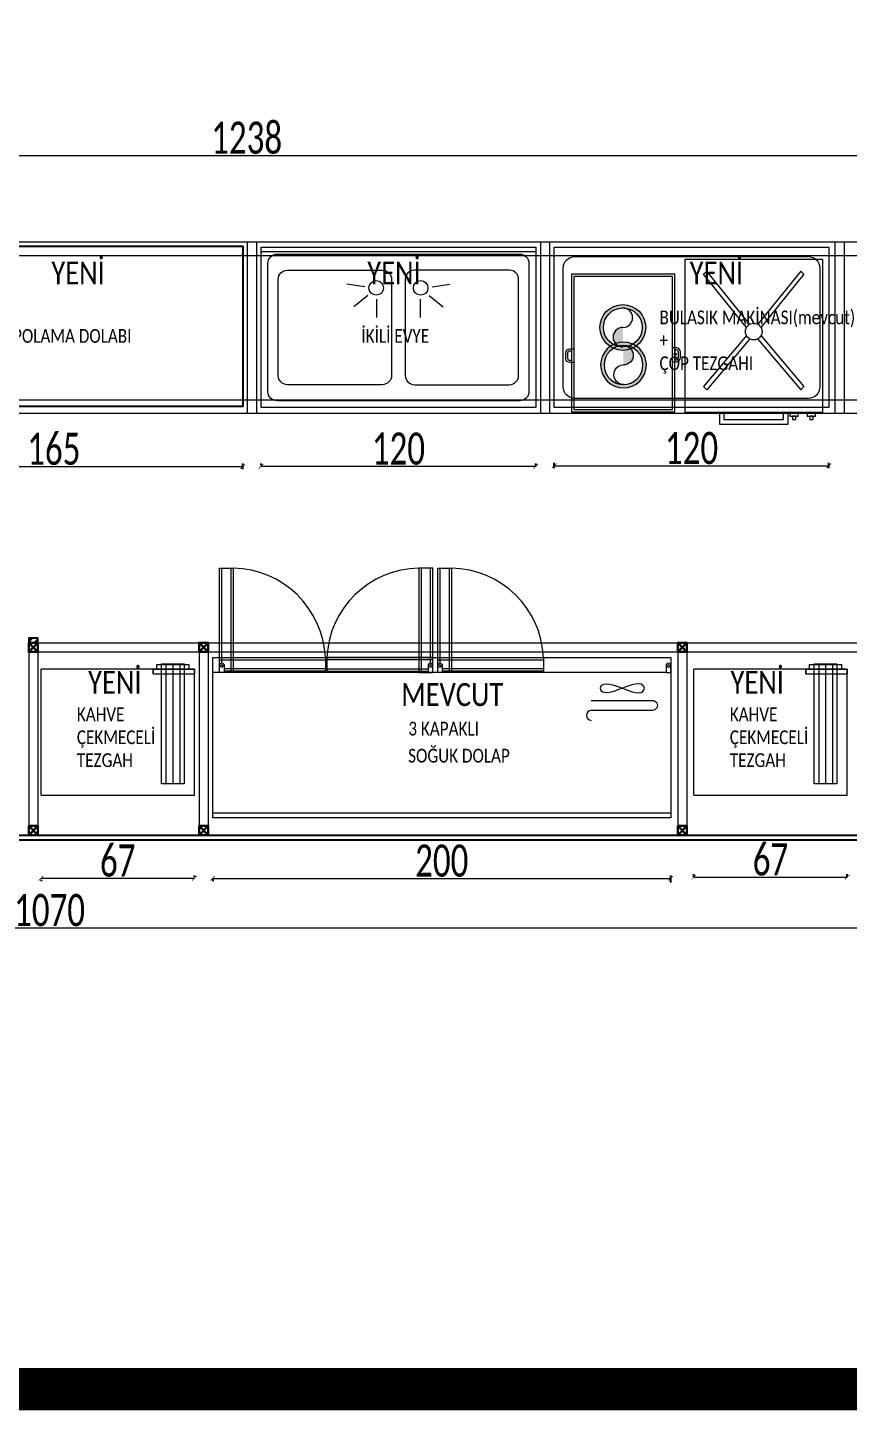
# Model space of a CAD drawing. Header units: millimetres. Extents: x 254888 to 263239, y -110593 to -105042.
# Drawn here: x 257835 to 258194, y -110593 to -109989 of the extents above; entities that cross this region are included whole.
import ezdxf

# ---------------------------------------------------------------- set-up
doc = ezdxf.new("R2010")
doc.units = ezdxf.units.MM
doc.header["$PDMODE"] = 2
doc.layers.get('0').update_dxf_attribs({"lineweight": 20})
for name, color, linetype, lineweight in [('ahsap', 34, 'Continuous', 25), ('ahşap kesit', 30, 'Continuous', 30), ('demir-1', 103, 'Continuous', 20), ('KP', 167, 'Continuous', 30), ('makineekipman', 156, 'Continuous', 20), ('mutfak ekipmanları', 167, 'Continuous', 25), ('ölçü', 251, 'Continuous', 5)]:
    doc.layers.add(name, color=color, linetype=linetype, lineweight=lineweight)
doc.layers.add('yazı', color=11, linetype='Continuous')
doc.styles.add('text2', font='calibri.ttf', dxfattribs={"width": 0.8})
doc.styles.add('Ölçü50', font='calibri.ttf', dxfattribs={"width": 0.7})
doc.dimstyles.new('olcu10', dxfattribs={"dimtxt": 14, "dimasz": 2, "dimexe": 1.25, "dimexo": 0.625, "dimgap": 0.5, "dimtad": 1, "dimdec": 1, "dimrnd": 0.5, "dimzin": 9, "dimtxsty": 'Ölçü50', "dimblk": 'ARCHTICK', "dimcen": 2, "dimclrd": 256, "dimclre": 256, "dimclrt": 6, "dimazin": 2, "dimtfac": 1, "dimtdec": 1, "dimtix": 1, "dimtmove": 0, "dimatfit": 3, "dimldrblk": 'ARCHTICK', "dimfxl": 1, "dimlwd": -1, "dimarcsym": 0})

# ---------------------------------------------------------------- blocks, each defined once
blk = doc.blocks.new('qqq')
at = {"layer": 'makineekipman'}
for p, q in [((242472.8174168848, -92704.31842588805, 4.398681754048055e-06), (242472.8174186524, -92756.61845398284, 4.398681754048055e-06)), ((242475.8121970965, -92704.32328654392, 4.398681754048055e-06), (242475.7692702749, -92756.6184539294, 4.398681754048055e-06)), ((242478.8311050917, -92704.3151758768, 4.398681754048055e-06), (242478.8311068874, -92756.61845398284, 4.398681754048055e-06)), ((242467.1761374311, -92708.61075372502, 4.398681754048055e-06), (242485.2487368013, -92708.61075372502, 4.398681754048055e-06))]:
    blk.add_line(p, q, dxfattribs=at)
at = {"layer": 'makineekipman', "extrusion": (6.331099400000006e-09, 1.52846034e-08, 1), "elevation": 0.0001212979607465997}
blk.add_lwpolyline([(242418.2487368014, -92761.58917796088), (242485.2487368014, -92761.58917796088), (242485.2487368015, -92706.6184539831), (242418.2487368014, -92706.6184539831)], dxfattribs=at)
at = {"layer": 'makineekipman', "elevation": 3.923849299047904e-06}
for points in [[(242418.2487368014, -92761.58917796088), (242418.2487368014, -92706.6184539831)], [(242485.2487368014, -92761.58917796088), (242485.2487368014, -92752.08223503653)]]:
    blk.add_lwpolyline(points, dxfattribs=at)
at = {"layer": 'makineekipman', "extrusion": (6.331099400000006e-09, 1.52846034e-08, 1), "elevation": 0.0001226129989162089, "flags": 128}
blk.add_lwpolyline([(242485.2487368015, -92706.6184539831), (242467.1761374312, -92706.6184539831), (242467.1761374312, -92708.61075372517), (242467.1761374312, -92706.6184539831), (242485.2487368015, -92706.6184539831), (242485.2487368015, -92708.60845926648)], close=True, dxfattribs=at)
at = {"layer": 'makineekipman', "extrusion": (-1.129085379999999e-08, 1.398315180000015e-08, 1)}
for points, elevation in [([(242468.8073923943, -92704.59579539398), (242482.8041367379, -92704.59579539398), (242482.8041367379, -92706.61845398304), (242468.8073923943, -92706.61845398304)], -0.004029583609138482), ([(242470.8097425456, -92704.3151758769), (242480.728796556, -92704.3151758769), (242480.7287972802, -92756.61845392949), (242470.8097432699, -92756.61845392949)], -0.004029602293435992)]:
    blk.add_lwpolyline(points, close=True, dxfattribs=dict(at, elevation=elevation))
blk = doc.blocks.new('fdg')
at = {"layer": 'KP'}
blk.add_lwpolyline([(249315.4984521661, -96505.9999370499), (249319.4984521661, -96505.9999370499), (249319.4984521661, -96509.9999370499), (249315.4984521661, -96509.9999370499), (249315.4984521661, -96505.9999370499), (249319.4984521661, -96509.9999370499), (249319.4984521661, -96505.9999370499), (249315.4984521661, -96509.9999370499)], dxfattribs=at)
blk = doc.blocks.new('_ArchTick')
at = {"color": 0, "linetype": 'ByBlock', "const_width": 0.15}
blk.add_lwpolyline([(-0.5, -0.5), (0.5, 0.5)], dxfattribs=at)
blk = doc.blocks.new('*D45')
at = {"layer": 'DEFPOINTS', "color": 0, "transparency": 16777216}
for p in [(257309.8787771706, -110317.2346641893), (258379.7540556578, -110317.2346641886), (258379.7540556578, -110382.3105856046)]:
    blk.add_point(p, dxfattribs=at)
at = {"layer": 'ölçü', "lineweight": -2, "transparency": 16777216}
for p, q in [((257309.8787771706, -110317.8596641893), (257309.8787771706, -110383.5605856046)), ((258379.7540556578, -110317.8596641886), (258379.7540556578, -110383.5605856046))]:
    blk.add_line(p, q, dxfattribs=at)
at = {"layer": 'ölçü', "transparency": 16777216}
blk.add_line((257309.8787771706, -110382.3105856046), (258379.7540556578, -110382.3105856046), dxfattribs=at)
at = {"layer": 'ölçü', "transparency": 16777216, "xscale": 2, "yscale": 2, "zscale": 2, "rotation": 180}
blk.add_blockref('_ArchTick', (257309.8787771706, -110382.3105856046), dxfattribs=at)
at = {"layer": 'ölçü', "transparency": 16777216, "xscale": 2, "yscale": 2, "zscale": 2}
blk.add_blockref('_ArchTick', (258379.7540556578, -110382.3105856046), dxfattribs=at)
at = {"layer": 'ölçü', "color": 6, "transparency": 16777216, "insert": (257844.8164164142, -110374.6382779123), "char_height": 14, "attachment_point": 5, "style": 'Ölçü50'}
blk.add_mtext('1070', dxfattribs=at)
blk = doc.blocks.new('LAVABO E')
at = {"layer": 'makineekipman', "extrusion": (-1.733410113292138e-08, -6.735343864008133e-11, 1)}
for p, q in [((260389.9894759181, -105810.929733263, -1.963330766335521e-05), (260382.1777628796, -105809.817065456, -1.976864174518401e-05)), ((260419.3048281655, -105810.929733263, -1.912515238275184e-05), (260427.1165412041, -105809.817065456, -1.898966841691731e-05)), ((260391.2196587086, -105814.7389754615, -1.961224011601314e-05), (260385.1219711389, -105819.7468788698, -1.971827534853884e-05)), ((260395.1283136599, -105816.4020538387, -1.954459910984258e-05), (260395.1283136599, -105824.2926108688, -1.954513056599134e-05)), ((260414.1659904238, -105816.4020538387, -1.921459809548071e-05), (260414.1659904238, -105824.2926108688, -1.921512955162948e-05)), ((260418.074645375, -105814.7389754615, -1.914673306121527e-05), (260424.1723329447, -105819.7468788698, -1.904137242771944e-05))]:
    blk.add_line(p, q, dxfattribs=at)
at = {"layer": 'makineekipman', "extrusion": (-1.733410113292138e-08, -6.735343864008133e-11, 1), "elevation": -0.004526132989276015}
for points in [[(260464.6471520418, -105863.6918752752), (260344.6471520418, -105863.6918752752), (260344.6471520418, -105793.6918752752), (260464.6471520418, -105793.6918752752)], [(260464.6471520418, -105795.6918752752), (260344.6471520418, -105795.6918752752), (260344.6471520418, -105793.6918752752), (260464.6471520418, -105793.6918752752)]]:
    blk.add_lwpolyline(points, close=True, dxfattribs=at)
for points in [[(260457.6471520418, -105860.6918752752), (260351.6471520418, -105860.6918752752, -0.4142135623730919), (260347.6471520418, -105856.6918752752), (260347.6471520418, -105800.6918752752, -0.4142135623731057), (260351.6471520418, -105796.6918752752), (260457.6471520418, -105796.6918752752, -0.4142135623730951), (260461.6471520418, -105800.6918752752), (260461.6471520418, -105856.6918752752, -0.4142135623730844)], [(260397.6471520418, -105853.6918752752), (260356.1471520418, -105853.6918752752, -0.4142135623730951), (260352.1471520418, -105849.6918752752), (260352.1471520418, -105807.6918752752, -0.4142135623730951), (260356.1471520418, -105803.6918752752), (260397.6471520418, -105803.6918752752, -0.4142135623730951), (260401.6471520418, -105807.6918752752), (260401.6471520418, -105849.6918752752, -0.4142135623730951)], [(260411.6471520418, -105853.6918752752), (260453.1471520418, -105853.6918752752, 0.4142135623730951), (260457.1471520418, -105849.6918752752), (260457.1471520418, -105807.6918752752, 0.4142135623730951), (260453.1471520418, -105803.6918752752), (260411.6471520418, -105803.6918752752, 0.4142135623730951), (260407.6471520418, -105807.6918752752), (260407.6471520418, -105849.6918752752, 0.4142135623730951)]]:
    blk.add_lwpolyline(points, format="xyb", close=True, dxfattribs=at)
at = {"layer": 'makineekipman', "extrusion": (-1.733410113292138e-08, -6.735343864008133e-11, 1)}
for centre in [(260394.9329440195, -105811.4365187148, -0.004526132989276015), (260414.3613600642, -105811.4365187148, -0.004526132989276015)]:
    blk.add_circle(centre, 3.187919533039348, dxfattribs=at)
blk = doc.blocks.new('A$C31687324-flat-1-flat-1')
at = {"extrusion": (-1.528460340000001e-08, 6.331099400000007e-09, 1)}
for points, elevation in [([(60.00001002033241, -12.16249370542937), (1.002033239691444e-05, -12.16249370542937), (1.002033239255987e-05, 32.83750629457064), (60.0000100203324, 32.83750629457064)], -9.940783137596127e-07), ([(59.00001002033241, -11.16249370542937), (1.000010020332397, -11.16249370542937), (1.000010020332393, 31.83750629457064), (59.0000100203324, 31.83750629457064)], -9.72462610959723e-07)]:
    blk.add_lwpolyline(points, close=True, dxfattribs=dict(at, elevation=elevation))
for points, elevation in [([(21.83531331783161, 32.04388271196513), (21.83531331783161, 33.56326828905731, -0.4142135623730951), (23.58531331783161, 35.31326828905731), (26.11449086281937, 35.31326828905731, -0.4142135623730951), (27.86449086281937, 33.56326828905731), (27.86449086281937, 32.04388271196513)], -1.308710975677395e-07), ([(21.47518187609967, -11.36887012282386), (21.47518187609967, -12.88825569988694, 0.4142135623730951), (23.22518187609967, -14.63825569988694), (25.75435942108743, -14.63825569988694, 0.4142135623730951), (27.50435942108743, -12.88825569988694), (27.50435942108743, -11.36887012282386)], -4.002170847345452e-07)]:
    blk.add_lwpolyline(points, format="xyb", dxfattribs=dict(at, elevation=elevation))
for points, elevation in [([(22.71031331783161, 32.83750629457064), (22.71031331783161, 33.56326828905731, -0.4142135623730993), (23.58531331783161, 34.43826828905731), (26.11449086281937, 34.43826828905731, -0.4142135623731038), (26.98949086281937, 33.56326828905731), (26.98949086281937, 32.83750629457064)], -1.392206157566567e-07), ([(22.35018187609967, -12.16249370542937), (22.35018187609967, -12.88825569988694, 0.4142135623730993), (23.22518187609967, -13.76325569988694), (25.75435942108743, -13.76325569988694, 0.4142135623731038), (26.62935942108743, -12.88825569988694), (26.62935942108743, -12.16249370542937)], -4.186156224961794e-07)]:
    blk.add_lwpolyline(points, format="xyb", close=True, dxfattribs=dict(at, elevation=elevation))
blk = doc.blocks.new('mk')
at = {"layer": 'makineekipman', "extrusion": (1.733410113292138e-08, -6.73534386400813e-11, 1)}
h = blk.add_hatch(color=256, dxfattribs=at)
edge = h.paths.add_edge_path(flags=17)
edge.add_arc((260907.6533956899, -105821.3943816863), 8.500000000000005, 0, 360)
edge = h.paths.add_edge_path()
edge.add_arc((260907.6533956899, -105821.3943816863), 10.00000000000001, 0, 360)
edge = h.paths.add_edge_path(flags=16)
edge.add_arc((260907.6533956899, -105825.6443816863), 4.250000000000003, 90, 270)
at = {"layer": 'makineekipman'}
h = blk.add_hatch(color=256, dxfattribs=at)
edge = h.paths.add_edge_path(flags=16)
edge.add_ellipse((260907.9264348773, -105837.7689221906), major_axis=(6.010407640082759, 6.01040764008276), ratio=1, start_angle=0, end_angle=360, ccw=False)
edge = h.paths.add_edge_path()
edge.add_ellipse((260907.9264348773, -105837.7689221906), major_axis=(-7.071067811868729, 7.071067811868725), ratio=1, start_angle=0, end_angle=360, ccw=False)
edge = h.paths.add_edge_path(flags=16)
edge.add_ellipse((260907.9264348773, -105833.5189221906), major_axis=(-3.005203820059268, 3.005203820059267), ratio=1, start_angle=134.9999999999808, end_angle=314.99999999998084, ccw=False)
at = {"layer": 'makineekipman', "extrusion": (1.733410113292138e-08, -6.735343864008555e-11, 1)}
blk.add_line((260988.1503772921, -105858.5954057925, -2.24579788081938e-05), (260984.1550887885, -105858.5954057925, -2.238872407321634e-05), dxfattribs=at)
at = {"layer": 'makineekipman', "extrusion": (1.733410113292138e-08, -6.735343864008133e-11, 1), "elevation": 0.004508781874900315}
blk.add_lwpolyline([(260997.6533956898, -105856.3943816862), (260877.6533956898, -105856.3943816862), (260877.6533956898, -105786.3943816862), (260997.6533956898, -105786.3943816862)], close=True, dxfattribs=at)
at = {"layer": 'makineekipman', "extrusion": (1.733410113292138e-08, -6.735343864008133e-11, 1), "elevation": 0.004508781874900316}
blk.add_lwpolyline([(260988.6533956898, -105852.3943816862), (260886.6533956898, -105852.3943816862, -0.4142135623730951), (260881.6533956898, -105847.3943816862), (260881.6533956898, -105795.3943816862, -0.4142135623730951), (260886.6533956898, -105790.3943816862), (260988.6533956898, -105790.3943816862, -0.4142135623730951), (260993.6533956898, -105795.3943816862), (260993.6533956898, -105847.3943816862, -0.4142135623730951)], format="xyb", close=True, dxfattribs=at)
at = {"layer": 'makineekipman', "extrusion": (1.733410113292138e-08, -6.735343864008555e-11, 1)}
for points, elevation in [([(260994.7953772921, -105791.5954057925), (260994.7953772921, -105858.5954057925), (260934.7953772921, -105858.5954057925), (260934.7953772921, -105791.5954057925)], 0.004508666954733071), ([(260949.7953772921, -105863.5954057925), (260979.7953772921, -105863.5954057925), (260979.7953772921, -105858.5954057925), (260949.7953772921, -105858.5954057925)], 0.004508666954733071), ([(260951.7953772921, -105861.5954057925), (260977.7953772921, -105861.5954057925), (260977.7953772921, -105858.5954057925), (260951.7953772921, -105858.5954057925)], 0.004508666954733071), ([(260984.1550887885, -105858.5954057925), (260980.5100887885, -105858.5954057925), (260980.5100887885, -105860.0534057925), (260984.1550887885, -105860.0534057925)], 0.004508666954733071), ([(260983.1879818494, -105860.0534057925), (260981.7299818494, -105860.0534057925), (260981.7299818494, -105861.5114057925), (260983.1879818494, -105861.5114057925)], 0.004508666954733071), ([(260991.7953772921, -105858.5954057925), (260988.1503772921, -105858.5954057925), (260988.1503772921, -105860.0534057925), (260991.7953772921, -105860.0534057925)], 0.004508666954733071), ([(260990.8282703531, -105860.0534057925), (260989.3702703531, -105860.0534057925), (260989.3702703531, -105861.5114057925), (260990.8282703531, -105861.5114057925)], 0.00450866695473307)]:
    blk.add_lwpolyline(points, close=True, dxfattribs=dict(at, elevation=elevation))
for points, elevation in [([(260944.2892806377, -105796.7591552983), (260942.8750670753, -105798.1733688607)], 0.004508666954733071), ([(260961.5234233067, -105821.321725092), (260942.8750670753, -105798.1733688607)], 0.004508666954733071), ([(260962.9376368691, -105819.9075115296), (260944.2892806377, -105796.7591552983)], 0.004508666954733071), ([(260985.3014739465, -105796.7591552983), (260966.5537199996, -105820.0069092452)], 0.004508666954733071), ([(260986.7156875089, -105798.1733688607), (260967.967933562, -105821.4211228076)], 0.004508666954733071), ([(260986.7156875089, -105798.1733688607), (260985.3014739465, -105796.7591552983)], 0.004508666954733071), ([(260961.6228210223, -105824.9378082225), (260942.8750670753, -105847.1855621695)], 0.00450866695473307), ([(260968.0673312776, -105825.0372059381), (260986.7156875089, -105847.1855621695)], 0.004508666954733072), ([(260963.0370345846, -105826.3520217849), (260944.2892806377, -105848.5997757319)], 0.004508666954733071), ([(260966.6531177152, -105826.4514195005), (260985.3014739465, -105848.5997757319)], 0.004508666954733071), ([(260944.2892806377, -105848.5997757319), (260942.8750670753, -105847.1855621695)], 0.004508666954733071), ([(260985.3014739465, -105848.5997757319), (260986.7156875089, -105847.1855621695)], 0.004508666954733071)]:
    blk.add_lwpolyline(points, dxfattribs=dict(at, elevation=elevation))
at = {"layer": 'makineekipman', "extrusion": (1.733410113292138e-08, -6.735343864008133e-11, 1)}
for radius in [10.00000000000001, 8.500000000000005]:
    blk.add_circle((260907.6533956898, -105821.3943816862, 0.004508781874900315), radius, dxfattribs=at)
at = {"layer": 'makineekipman', "extrusion": (1.733410113292138e-08, -6.735343864008555e-11, 1)}
blk.add_circle((260964.7953772921, -105823.1794655151, 0.00450866695473607), 3.627241701654384, dxfattribs=at)
at = {"layer": 'makineekipman', "extrusion": (1.733410113292138e-08, -6.735343864008133e-11, 1)}
for centre, start, end in [((260907.6533956898, -105817.1443816862, 0.004508781874900315), 270, 90), ((260907.6533956898, -105825.6443816862, 0.004508781874900315), 90, 270)]:
    blk.add_arc(centre, 4.250000000000003, start, end, dxfattribs=at)
at = {"layer": 'makineekipman', "extrusion": (0, 0, -1)}
for centre, major_axis, ratio, start_param, end_param in [((260907.9264348773, -105837.7689221906, -1.171021467934899e-05), (-7.071067811868729, 7.071067811868725), 0.9999999999970847, 1.963494884889812, 8.246680192069398), ((260907.9264348773, -105837.7689221906, -1.171021467934899e-05), (6.010407640082759, 6.01040764008276), 0.9999999999991661, 0.3926985580933169, 6.675883865272903), ((260907.9264348773, -105833.5189221906, -1.171021467934899e-05), (-3.005203820059268, 3.005203820059267), 0.9999999999993304, 0.785398163397783, 3.926990816987576), ((260907.9264348773, -105842.0189221906, -1.171021467934899e-05), (-3.005203820059268, 3.005203820059267), 0.9999999999993304, 3.926990816987576, 7.068583470577369)]:
    blk.add_ellipse(centre, major_axis=major_axis, ratio=ratio, start_param=start_param, end_param=end_param, dxfattribs=at)
at = {"layer": 'makineekipman', "extrusion": (0, 0, -1), "zscale": -1, "rotation": 90}
blk.add_blockref('A$C31687324-flat-1-flat-1', (-260897.452408989, -105858.1786307178, 1.171021467934899e-05), dxfattribs=at)
blk = doc.blocks.new('*D137')
at = {"layer": 'DEFPOINTS', "color": 0, "transparency": 16777216}
for p in [(257764.1651445854, -110180.886649801, 1.662071273580726e-05), (257929.1663024864, -110180.9122130599), (257929.1663024864, -110182.6915123452, 1.662071273580726e-05)]:
    blk.add_point(p, dxfattribs=at)
at = {"layer": 'ölçü', "transparency": 16777216}
blk.add_line((257764.1651445854, -110180.9122130599), (257929.1663024864, -110180.9122130599), dxfattribs=at)
at = {"layer": 'ölçü', "lineweight": -2, "transparency": 16777216}
for p, q in [((257764.1651445854, -110181.511649801), (257764.1651445854, -110182.1622130599)), ((257929.1663024864, -110182.0665123452), (257929.1663024864, -110179.6622130599))]:
    blk.add_line(p, q, dxfattribs=at)
at = {"layer": 'ölçü', "transparency": 16777216, "xscale": 2, "yscale": 2, "zscale": 2, "rotation": 180}
blk.add_blockref('_ArchTick', (257764.1651445854, -110180.9122130599), dxfattribs=at)
at = {"layer": 'ölçü', "transparency": 16777216, "xscale": 2, "yscale": 2, "zscale": 2}
blk.add_blockref('_ArchTick', (257929.1663024864, -110180.9122130599), dxfattribs=at)
at = {"layer": 'ölçü', "color": 6, "transparency": 16777216, "insert": (257846.6657235359, -110173.245289983), "char_height": 14, "attachment_point": 5, "style": 'Ölçü50'}
blk.add_mtext('165', dxfattribs=at)
blk = doc.blocks.new('*D138')
at = {"layer": 'DEFPOINTS', "color": 0, "transparency": 16777216}
for p in [(257937.1663024864, -110180.9122130599, 1.662111704759805e-05), (258057.1663024864, -110180.8094776986), (258057.1663024864, -110181.5083675508, 1.87011690304937e-05)]:
    blk.add_point(p, dxfattribs=at)
at = {"layer": 'ölçü', "lineweight": -2, "transparency": 16777216}
for p, q in [((257937.1663024864, -110180.2872130599), (257937.1663024864, -110179.5594776986)), ((258057.1663024864, -110180.8833675508), (258057.1663024864, -110179.5594776986))]:
    blk.add_line(p, q, dxfattribs=at)
at = {"layer": 'ölçü', "transparency": 16777216}
blk.add_line((257937.1663024864, -110180.8094776986), (258057.1663024864, -110180.8094776986), dxfattribs=at)
at = {"layer": 'ölçü', "transparency": 16777216, "xscale": 2, "yscale": 2, "zscale": 2, "rotation": 180}
blk.add_blockref('_ArchTick', (257937.1663024864, -110180.8094776986), dxfattribs=at)
at = {"layer": 'ölçü', "transparency": 16777216, "xscale": 2, "yscale": 2, "zscale": 2}
blk.add_blockref('_ArchTick', (258057.1663024864, -110180.8094776986), dxfattribs=at)
at = {"layer": 'ölçü', "color": 6, "transparency": 16777216, "insert": (257997.1663024864, -110173.1371700063), "char_height": 14, "attachment_point": 5, "style": 'Ölçü50'}
blk.add_mtext('120', dxfattribs=at)
blk = doc.blocks.new('*D139')
at = {"layer": 'DEFPOINTS', "color": 0, "transparency": 16777216}
for p in [(258065.1663024864, -110182.2053281003, 1.870228205016942e-05), (258185.1663024864, -110180.5687972044), (258185.1663024864, -110182.2053281003, 1.662218991421885e-05)]:
    blk.add_point(p, dxfattribs=at)
at = {"layer": 'ölçü', "lineweight": -2, "transparency": 16777216}
for p, q in [((258065.1663024864, -110181.5803281003), (258065.1663024864, -110179.3187972044)), ((258185.1663024864, -110181.5803281003), (258185.1663024864, -110179.3187972044))]:
    blk.add_line(p, q, dxfattribs=at)
at = {"layer": 'ölçü', "transparency": 16777216}
blk.add_line((258065.1663024864, -110180.5687972044), (258185.1663024864, -110180.5687972044), dxfattribs=at)
at = {"layer": 'ölçü', "transparency": 16777216, "xscale": 2, "yscale": 2, "zscale": 2, "rotation": 180}
blk.add_blockref('_ArchTick', (258065.1663024864, -110180.5687972044), dxfattribs=at)
at = {"layer": 'ölçü', "transparency": 16777216, "xscale": 2, "yscale": 2, "zscale": 2}
blk.add_blockref('_ArchTick', (258185.1663024864, -110180.5687972044), dxfattribs=at)
at = {"layer": 'ölçü', "color": 6, "transparency": 16777216, "insert": (258125.1663024864, -110172.8964895121), "char_height": 14, "attachment_point": 5, "style": 'Ölçü50'}
blk.add_mtext('120', dxfattribs=at)
blk = doc.blocks.new('*D144')
at = {"layer": 'DEFPOINTS', "color": 0, "transparency": 16777216}
for p in [(257841.0769413525, -110360.6872373308, -4.748324550001522e-07), (257908.0769413525, -110360.6872373308, -8.949353123048047e-07), (257908.0769413525, -110360.6872373308)]:
    blk.add_point(p, dxfattribs=at)
at = {"layer": 'ölçü', "lineweight": -2, "transparency": 16777216}
for p, q in [((257908.0769413525, -110360.0622373308), (257908.0769413525, -110359.4372373308)), ((257841.0769413525, -110361.3122373308), (257841.0769413525, -110361.9372373308))]:
    blk.add_line(p, q, dxfattribs=at)
at = {"layer": 'ölçü', "transparency": 16777216}
blk.add_line((257841.0769413525, -110360.6872373308), (257908.0769413525, -110360.6872373308), dxfattribs=at)
at = {"layer": 'ölçü', "transparency": 16777216, "xscale": 2, "yscale": 2, "zscale": 2, "rotation": 180}
blk.add_blockref('_ArchTick', (257841.0769413525, -110360.6872373308), dxfattribs=at)
at = {"layer": 'ölçü', "transparency": 16777216, "xscale": 2, "yscale": 2, "zscale": 2}
blk.add_blockref('_ArchTick', (257908.0769413525, -110360.6872373308), dxfattribs=at)
at = {"layer": 'ölçü', "color": 6, "transparency": 16777216, "insert": (257874.5769413525, -110353.0203142539), "char_height": 14, "attachment_point": 5, "style": 'Ölçü50'}
blk.add_mtext('67', dxfattribs=at)
blk = doc.blocks.new('*D145')
at = {"layer": 'DEFPOINTS', "color": 0, "transparency": 16777216}
for p in [(257916.0829813571, -110360.2645886457, -7.462863050097873e-07), (258116.0829813571, -110360.7276212599), (258116.0829813571, -110363.1040893102, 4.765329334779844e-07)]:
    blk.add_point(p, dxfattribs=at)
at = {"layer": 'ölçü', "lineweight": -2, "transparency": 16777216}
for p, q in [((258116.0829813571, -110362.4790893102), (258116.0829813571, -110359.4776212599)), ((257916.0829813571, -110360.8895886457), (257916.0829813571, -110361.9776212599))]:
    blk.add_line(p, q, dxfattribs=at)
at = {"layer": 'ölçü', "transparency": 16777216}
blk.add_line((257916.0829813571, -110360.7276212599), (258116.0829813571, -110360.7276212599), dxfattribs=at)
at = {"layer": 'ölçü', "transparency": 16777216, "xscale": 2, "yscale": 2, "zscale": 2, "rotation": 180}
blk.add_blockref('_ArchTick', (257916.0829813571, -110360.7276212599), dxfattribs=at)
at = {"layer": 'ölçü', "transparency": 16777216, "xscale": 2, "yscale": 2, "zscale": 2}
blk.add_blockref('_ArchTick', (258116.0829813571, -110360.7276212599), dxfattribs=at)
at = {"layer": 'ölçü', "color": 6, "transparency": 16777216, "insert": (258016.0829813571, -110353.0553135676), "char_height": 14, "attachment_point": 5, "style": 'Ölçü50'}
blk.add_mtext('200', dxfattribs=at)
blk = doc.blocks.new('*D146')
at = {"layer": 'DEFPOINTS', "color": 0, "transparency": 16777216}
for p in [(258126.1284197398, -110360.6872373308, -4.748324550001522e-07), (258193.1284197398, -110360.1734290997), (258193.1284197398, -110360.6872373308, -8.949353123053468e-07)]:
    blk.add_point(p, dxfattribs=at)
at = {"layer": 'ölçü', "lineweight": -2, "transparency": 16777216}
for p, q in [((258126.1284197398, -110360.0622373308), (258126.1284197398, -110358.9234290997)), ((258193.1284197398, -110360.0622373308), (258193.1284197398, -110358.9234290997))]:
    blk.add_line(p, q, dxfattribs=at)
at = {"layer": 'ölçü', "transparency": 16777216}
blk.add_line((258126.1284197398, -110360.1734290997), (258193.1284197398, -110360.1734290997), dxfattribs=at)
at = {"layer": 'ölçü', "transparency": 16777216, "xscale": 2, "yscale": 2, "zscale": 2, "rotation": 180}
blk.add_blockref('_ArchTick', (258126.1284197398, -110360.1734290997), dxfattribs=at)
at = {"layer": 'ölçü', "transparency": 16777216, "xscale": 2, "yscale": 2, "zscale": 2}
blk.add_blockref('_ArchTick', (258193.1284197398, -110360.1734290997), dxfattribs=at)
at = {"layer": 'ölçü', "color": 6, "transparency": 16777216, "insert": (258159.6284197398, -110352.5065060228), "char_height": 14, "attachment_point": 5, "style": 'Ölçü50'}
blk.add_mtext('67', dxfattribs=at)
blk = doc.blocks.new('*D289')
at = {"layer": 'DEFPOINTS', "color": 0, "transparency": 16777216}
for p in [(258549.8787771705, -110045.07754595), (257311.8787771706, -110120.2456736072), (258549.8787771705, -110120.2456736082)]:
    blk.add_point(p, dxfattribs=at)
at = {"layer": 'ölçü', "lineweight": -2, "transparency": 16777216}
for p, q in [((257311.8787771706, -110119.6206736072), (257311.8787771706, -110043.82754595)), ((258549.8787771705, -110119.6206736082), (258549.8787771705, -110043.82754595))]:
    blk.add_line(p, q, dxfattribs=at)
at = {"layer": 'ölçü', "transparency": 16777216}
blk.add_line((257311.8787771706, -110045.07754595), (258549.8787771705, -110045.07754595), dxfattribs=at)
at = {"layer": 'ölçü', "transparency": 16777216, "xscale": 2, "yscale": 2, "zscale": 2, "rotation": 180}
blk.add_blockref('_ArchTick', (257311.8787771706, -110045.07754595), dxfattribs=at)
at = {"layer": 'ölçü', "transparency": 16777216, "xscale": 2, "yscale": 2, "zscale": 2}
blk.add_blockref('_ArchTick', (258549.8787771705, -110045.07754595), dxfattribs=at)
at = {"layer": 'ölçü', "color": 6, "transparency": 16777216, "insert": (257930.8787771705, -110037.4052382576), "char_height": 14, "attachment_point": 5, "style": 'Ölçü50'}
blk.add_mtext('1238', dxfattribs=at)

msp = doc.modelspace()

# ---------------------------------------------------------------- hatches: boundary and pattern name
at = {"layer": 'ahsap'}
h = msp.add_hatch(dxfattribs=at)
h.set_pattern_fill('JIS_LC_20A', color=0, scale=0.1)
h.set_pattern_definition([(45, (-22217.94504775613, 5244.463429836978), (-1.414213562373095, 1.414213562373095), []), (45, (-22217.84504775613, 5244.463429836978), (-1.414213562373095, 1.414213562373095), [])])
h.paths.add_polyline_path([(257839.6928084426, -110257.8520602769), (257839.6928084426, -110255.8520602769), (257835.6928084426, -110255.8520602769), (257835.6928084426, -110257.8520602769)])

# ---------------------------------------------------------------- linework, layer by layer
at = {"color": 1, "const_width": 18.49179684437573}
msp.add_lwpolyline([(257100.0299907366, -109030.6185225169), (262946.7096094217, -109030.6185225169), (262946.7096094217, -110583.7634466026), (257100.0299907365, -110583.7634466026)], close=True, dxfattribs=at)
at = {"layer": 'ahsap'}
msp.add_line((257309.8787771706, -110341.8520602769), (258379.7540556578, -110341.8520602762), dxfattribs=at)
msp.add_lwpolyline([(257311.8787771706, -110257.8520602769), (257309.8787771706, -110257.8520602769), (257309.8787771706, -110343.852060277), (258379.7540556578, -110343.852060277), (258379.7540556578, -110255.8520602769), (258373.7540556578, -110255.8520602769)], dxfattribs=at)
at = {"layer": 'ahsap', "elevation": -2.431912466006102e-06}
msp.add_lwpolyline([(257839.6928084426, -110257.8520602769), (257839.6928084426, -110255.8520602769), (257835.6928084426, -110255.8520602769), (257835.6928084426, -110257.8520602769), (257839.6928084426, -110257.8520602769)], dxfattribs=at)
at = {"layer": 'demir-1'}
for points in [[(257311.8787771706, -110082.7456736072), (258549.8787771708, -110082.7456736072)], [(258187.8027899675, -110082.7456736073), (258187.8027899675, -110157.7456736073)], [(258191.8027899675, -110082.7456736073), (258191.8027899675, -110157.7456736073)], [(257311.8787771703, -110088.7456736077), (258549.8787771706, -110088.7456736078)], [(257311.8787771706, -110151.7456736072), (258549.8787771706, -110151.7456736073)], [(258549.8787771706, -110157.7456736073), (257311.8787771706, -110157.7456736072)], [(257835.6928084426, -110257.8520602769), (258377.7540556578, -110257.8520602769)], [(257835.6928084426, -110261.8520602769), (258377.7540556578, -110261.8520602769)], [(257910.081736196, -110257.8520602769), (257910.081736196, -110341.8520602769)], [(257914.081736196, -110257.8520602769), (257914.081736196, -110341.8520602769)], [(258119.1307702553, -110257.8520602769), (258119.1307702553, -110341.8520602769)], [(258123.1307702553, -110257.8520602769), (258123.1307702553, -110341.8520602769)]]:
    msp.add_lwpolyline(points, dxfattribs=at)
for points, elevation in [([(257931.1663024864, -110082.7456736073), (257931.1663024864, -110157.7456736073)], 1.662071273580726e-05), ([(257935.1663024864, -110082.7456736073), (257935.1663024864, -110157.7456736073)], 1.662071273580726e-05), ([(258059.1663024864, -110082.7456736073), (258059.1663024864, -110157.7456736073)], 1.870171657358623e-05), ([(258063.1663024864, -110082.7456736073), (258063.1663024864, -110157.7456736073)], 1.870171657358623e-05), ([(257835.6928084426, -110257.8520602769), (257835.6928084426, -110341.8520602769)], -2.431912466006102e-06), ([(257839.6928084426, -110257.8520602769), (257839.6928084426, -110341.8520602769)], -2.431912466006102e-06)]:
    msp.add_lwpolyline(points, dxfattribs=dict(at, elevation=elevation))
at = {"layer": 'makineekipman', "extrusion": (-6.331099399999999e-09, -1.52846034e-08, 1)}
for p, q in [((257920.0430776666, -110266.7992976367, -2.678660819089516e-07), (257920.0430776666, -110225.2992976367, 3.664449591910471e-07)), ((257924.0430776666, -110225.2992976367, 3.91769356791047e-07), (257924.0430776666, -110270.7992976367, -3.036800979089522e-07)), ((258007.112372564, -110225.2992976367, 9.176893198910486e-07), (258007.112372564, -110270.7992976367, 2.222398651910477e-07)), ((258011.112372564, -110266.7992976367, 3.087026763910481e-07), (258011.112372564, -110225.2992976367, 9.430137174910485e-07)), ((258015.3186261244, -110266.7992976367, -2.678660819089516e-07), (258015.3186261244, -110225.2992976367, 3.664449591910471e-07)), ((258019.3186261244, -110225.2992976367, 3.91769356791047e-07), (258019.3186261244, -110270.7992976367, -3.036800979089522e-07)), ((257919.0430776666, -110265.2992976367, -2.512702762089518e-07), (257965.2430776666, -110265.2992976367, 4.122651609104733e-08)), ((257965.2430776666, -110269.2992976367, -1.991189750895147e-08), (257921.0430776666, -110269.2992976367, -2.997464910089523e-07)), ((258012.112372564, -110265.2992976367, 3.379606808910478e-07), (257965.9123725639, -110265.2992976367, 4.5463888591047e-08)), ((257965.9123725639, -110269.2992976367, -1.56745250089518e-08), (258010.112372564, -110269.2992976367, 2.641600684910474e-07)), ((258014.3186261244, -110265.2992976367, -2.512702762089518e-07), (258060.5186261243, -110265.2992976367, 4.122651609104733e-08)), ((258060.5186261243, -110269.2992976367, -1.991189750895147e-08), (258016.3186261244, -110269.2992976367, -2.997464910089523e-07)), ((258114.0829817763, -110270.8005644463, -8.539032078753178e-07), (257916.0871873837, -110270.7992702844, -3.540492120089528e-07)), ((258116.0829813576, -110332.2992574089, -2.052665153427961e-06), (257916.0816871958, -110332.299257409, -1.294086946608953e-06))]:
    msp.add_line(p, q, dxfattribs=at)
for points, elevation in [([(257925.0430776661, -110270.7992976365), (257919.0430776661, -110270.7992976365), (257919.0430776661, -110225.2992976365), (257925.0430776661, -110225.2992976365), (257925.0430776661, -110270.7992976365)], 5.219899939286151e-05), ([(258006.1123725635, -110270.7992976365), (258012.1123725635, -110270.7992976365), (258012.1123725635, -110225.2992976365), (258006.1123725635, -110225.2992976365), (258006.1123725635, -110270.7992976365)], 5.219899939286151e-05), ([(258020.3186261238, -110270.7992976365), (258014.3186261238, -110270.7992976365), (258014.3186261238, -110225.2992976365), (258020.3186261238, -110225.2992976365), (258020.3186261238, -110270.7992976365)], 5.159580042518599e-05), ([(257919.0430776661, -110264.2992976365), (257965.2430776661, -110264.2992976365), (257965.2430776661, -110270.2992976365), (257921.0430776661, -110270.2992976365)], 5.219899939286238e-05), ([(257921.0430776661, -110267.2992976365), (257921.0430776661, -110270.7992976365)], 5.219899939286086e-05), ([(258012.1123725635, -110264.2992976365), (257965.9123725634, -110264.2992976365), (257965.9123725634, -110270.2992976365), (258010.1123725635, -110270.2992976365)], 5.219899939286172e-05), ([(258010.1123725635, -110267.2992976365), (258010.1123725635, -110270.7992976365)], 5.219899939286303e-05), ([(258014.3186261238, -110264.2992976365), (258060.5186261238, -110264.2992976365), (258060.5186261238, -110270.2992976365), (258016.3186261238, -110270.2992976365)], 5.159580042518686e-05), ([(258016.3186261238, -110267.2992976365), (258016.3186261238, -110270.7992976365)], 5.159580042518513e-05), ([(258114.0807169926, -110267.3005651789), (258114.0829817758, -110270.8005644461), (258116.0829813571, -110270.7992702842), (258116.0807165738, -110267.299271017)], 5.044563412266358e-05)]:
    msp.add_lwpolyline(points, dxfattribs=dict(at, elevation=elevation))
at = {"layer": 'makineekipman', "extrusion": (-6.331099399999999e-09, -1.52846034e-08, 1), "elevation": 5.219899939286194e-05}
msp.add_lwpolyline([(257916.0829813571, -110264.2992716451), (258116.0829813571, -110264.2992716451), (258116.0829813571, -110334.2992569901), (257916.0829813571, -110334.2992569901)], close=True, dxfattribs=at)
at = {"layer": 'makineekipman', "extrusion": (-6.331099399999999e-09, -1.52846034e-08, 1)}
msp.add_lwpolyline([(258101.9459014537, -110275.7344138816), (258100.4890181567, -110275.9073863725), (258098.7872151173, -110276.3620206053), (258096.9221322496, -110277.0044293326), (258094.9754094679, -110277.7407253072), (258093.0286866861, -110278.4770212818), (258091.1636038186, -110279.1194300092), (258089.4618007792, -110279.574064242), (258088.0049174822, -110279.7470367329), (258086.860997309, -110279.5757471726), (258086.0436975108, -110279.1227430036), (258085.553078806, -110278.4818586062), (258085.389201913, -110277.7469283607), (258085.5521275502, -110277.0117866474), (258086.0419164362, -110276.3702678468), (258086.8586292894, -110275.9162063391), (258088.0023268283, -110275.7434365048), (258089.4594327596, -110275.9145234084), (258091.161822744, -110276.3669548523), (258093.0277354305, -110277.0069493231), (258094.975409468, -110277.7407253072), (258096.9230835054, -110278.4745012914), (258098.7889961919, -110279.1144957621), (258100.4913861763, -110279.566927206), (258101.9484921076, -110279.7380141097), (258103.0921896465, -110279.5652442753), (258103.9089024997, -110279.1111827676), (258104.3986913857, -110278.469663967), (258104.5616170229, -110277.7345222538), (258104.3977401299, -110276.9995920082), (258103.9071214251, -110276.3587076108), (258103.0898216268, -110275.9057034418)], close=True, dxfattribs=at)
for points, elevation in [([(258108.0620923405, -110287.385988193), (258081.3902995051, -110287.4032470053, 1), (258081.3931115921, -110291.7490500869)], 5.017048048621985e-05), ([(258081.3874874182, -110283.0574439237), (258108.0592802537, -110283.0401851114, -1), (258108.0620923405, -110287.385988193)], 5.017048048622137e-05)]:
    msp.add_lwpolyline(points, format="xyb", dxfattribs=dict(at, elevation=elevation))
for centre, radius in [((257919.9763225153, -110268.0130371511, 5.219899939285847e-05), 0.5960807673109231), ((258011.1791277142, -110268.0130371511, 5.219899939286303e-05), 0.5960807673109231), ((258015.251870973, -110268.0130371511, 5.159580042518296e-05), 0.5960807673109231), ((258115.1479337672, -110268.0136142671, 5.044563412266315e-05), 0.596080767310923)]:
    msp.add_circle(centre, radius, dxfattribs=at)
for centre, radius, start, end in [((257924.4232521941, -110266.1566562, 5.219899939286021e-05), 40.86205981592017, 2.605240328926266, 89.1308625719201), ((258006.7321980355, -110266.1566562, 5.219899939286107e-05), 40.86205981591921, 90.86913742807988, 177.3947596710737), ((258019.6988006518, -110266.1566562, 5.159580042518469e-05), 40.86205981592017, 2.605240328926266, 89.1308625719201), ((257920.0430776661, -110268.0492976365, 5.219899939286042e-05), 1.25, 36.86989764655273, 143.1301023534473), ((258011.1123725635, -110268.0492976365, 5.219899939286151e-05), 1.25, 36.86989764655273, 143.1301023534473), ((258015.3186261238, -110268.0492976365, 5.159580042518469e-05), 1.25, 36.86989764655273, 143.1301023534473), ((258115.0812020939, -110268.0499179409, 5.044563412266293e-05), 1.249999999999998, 36.90697265550742, 143.1671773633244)]:
    msp.add_arc(centre, radius, start, end, dxfattribs=at)
at = {"layer": 'mutfak ekipmanları', "elevation": 1.662071273580726e-05}
msp.add_lwpolyline([(257764.1651445854, -110084.6735565084), (257929.1663024864, -110084.6735565084), (257929.1663024864, -110154.6735264065), (257764.1651445854, -110154.6735264065)], close=True, dxfattribs=at)

# ---------------------------------------------------------------- block references
at = {"layer": 'ahşap kesit'}
for name, p in [('LAVABO E', (-2407.480849555519, -4291.483115186944, 3.704093810122764e-05)), ('mk', (-2812.487093203556, -4298.798330017788, 3.912690374666418e-05))]:
    msp.add_blockref(name, p, dxfattribs=at)
at = {"layer": 'makineekipman'}
for p in [(8520.194356276508, -13751.85212322701, -2.431912466006102e-06), (8594.58328402994, -13751.85212322701), (8803.632318089221, -13751.85212322709), (8520.194356276508, -13831.85212322704, -2.431912466006102e-06), (8594.58328402994, -13831.85212322704), (8803.632318089221, -13831.85212322712)]:
    msp.add_blockref('fdg', p, dxfattribs=at)
at = {"layer": 'ölçü'}
for p in [(15422.8282045511, -17562.77859636598, -4.398681754048056e-06), (15707.87968293834, -17562.77859636598, -4.398681754048056e-06)]:
    msp.add_blockref('qqq', p, dxfattribs=at)

# ---------------------------------------------------------------- texts
at = {"layer": 'yazı', "style": 'text2', "width": 0.8}
for s, p in [('3 KAPAKLI', (258001.4980853239, -110298.3539309672, 5.651150925382479e-08)), ('SOĞUK DOLAP', (258001.413162247, -110310.1631617364, 5.651150925382479e-08))]:
    msp.add_text(s, height=6, dxfattribs=at).set_placement(p)
at = {"layer": 'yazı', "attachment_point": 1, "style": 'text2'}
for s, insert, char_height in [('{\\C3;YENİ}', (257845.592701853, -110091.4093636132, 9.07315730727396e-06), 10), ('{\\C3;YENİ}', (257983.541820111, -110091.4093636132, 2.678425692529316e-05), 10), ('{\\C3;YENİ}', (258124.319158055, -110091.4093636132, 9.07315730727396e-06), 10), ('BULASIK MAKİNASI{\\C3;(mevcut)\\P}+\\PÇÖP TEZGAHI', (258111.1694578436, -110112.8097226313, 6.222226655416649e-05), 6), ('DEPOLAMA DOLABI', (257820.6244265742, -110120.8851004445, 6.222226655416649e-05), 6), ('İKİLİ EVYE', (257980.994569785, -110120.8851004445, 7.99333661721857e-05), 6), ('{\\C3;YENİ}', (257861.6234610347, -110270.1315835584, 9.07315730727396e-06), 10), ('{\\C3;YENİ}', (258142.1863131173, -110270.1315835584, 9.07315730727396e-06), 10), ('{\\C3;MEVCUT}', (257998.3889932632, -110275.484923557, 9.07315730727396e-06), 10), ('KAHVE \\PÇEKMECELİ\\PTEZGAH', (257856.7397846314, -110286.1222476517, 2.431912466006102e-06), 6), ('KAHVE \\PÇEKMECELİ\\PTEZGAH', (258141.8761816163, -110286.1222476517, 2.431912466006102e-06), 6)]:
    msp.add_mtext_dynamic_manual_height_columns(s, width=527.0079382135591, gutter_width=12.5, heights=[0], dxfattribs=dict(at, insert=insert, char_height=char_height))

# ---------------------------------------------------------------- dimensions: what is measured, and where the dimension line sits
at = {"layer": 'ölçü'}
for base, p1, p2, picture, middle in [((258549.8787771705, -110045.07754595), (257311.8787771706, -110120.2456736072), (258549.8787771705, -110120.2456736082), '*D289', (257930.8787771705, -110037.4052382576)), ((257929.1663024864, -110180.9122130599), (257764.1651445854, -110180.886649801, 1.662071273580726e-05), (257929.1663024864, -110182.6915123452, 1.662071273580726e-05), '*D137', (257846.6657235359, -110173.245289983)), ((258057.1663024864, -110180.8094776986), (257937.1663024864, -110180.9122130599, 1.662111704759805e-05), (258057.1663024864, -110181.5083675508, 1.87011690304937e-05), '*D138', (257997.1663024864, -110173.1371700063)), ((258185.1663024864, -110180.5687972044), (258065.1663024864, -110182.2053281003, 1.870228205016942e-05), (258185.1663024864, -110182.2053281003, 1.662218991421885e-05), '*D139', (258125.1663024864, -110172.8964895121)), ((258379.7540556578, -110382.3105856046), (257309.8787771706, -110317.2346641893), (258379.7540556578, -110317.2346641886), '*D45', (257844.8164164142, -110374.6382779123)), ((257908.0769413525, -110360.6872373308), (257841.0769413525, -110360.6872373308, -4.748324550001522e-07), (257908.0769413525, -110360.6872373308, -8.949353123048047e-07), '*D144', (257874.5769413525, -110353.0203142539)), ((258116.0829813571, -110360.7276212599), (257916.0829813571, -110360.2645886457, -7.462863050097873e-07), (258116.0829813571, -110363.1040893102, 4.765329334779844e-07), '*D145', (258016.0829813571, -110353.0553135676)), ((258193.1284197398, -110360.1734290997), (258126.1284197398, -110360.6872373308, -4.748324550001522e-07), (258193.1284197398, -110360.6872373308, -8.949353123053468e-07), '*D146', (258159.6284197398, -110352.5065060228))]:
    dim = msp.add_linear_dim(base=base, p1=p1, p2=p2, dimstyle='olcu10', dxfattribs=at)
    dim.commit()
    dim.dimension.update_dxf_attribs({"geometry": picture, "text_midpoint": middle})

doc.saveas('drawing.dxf')
